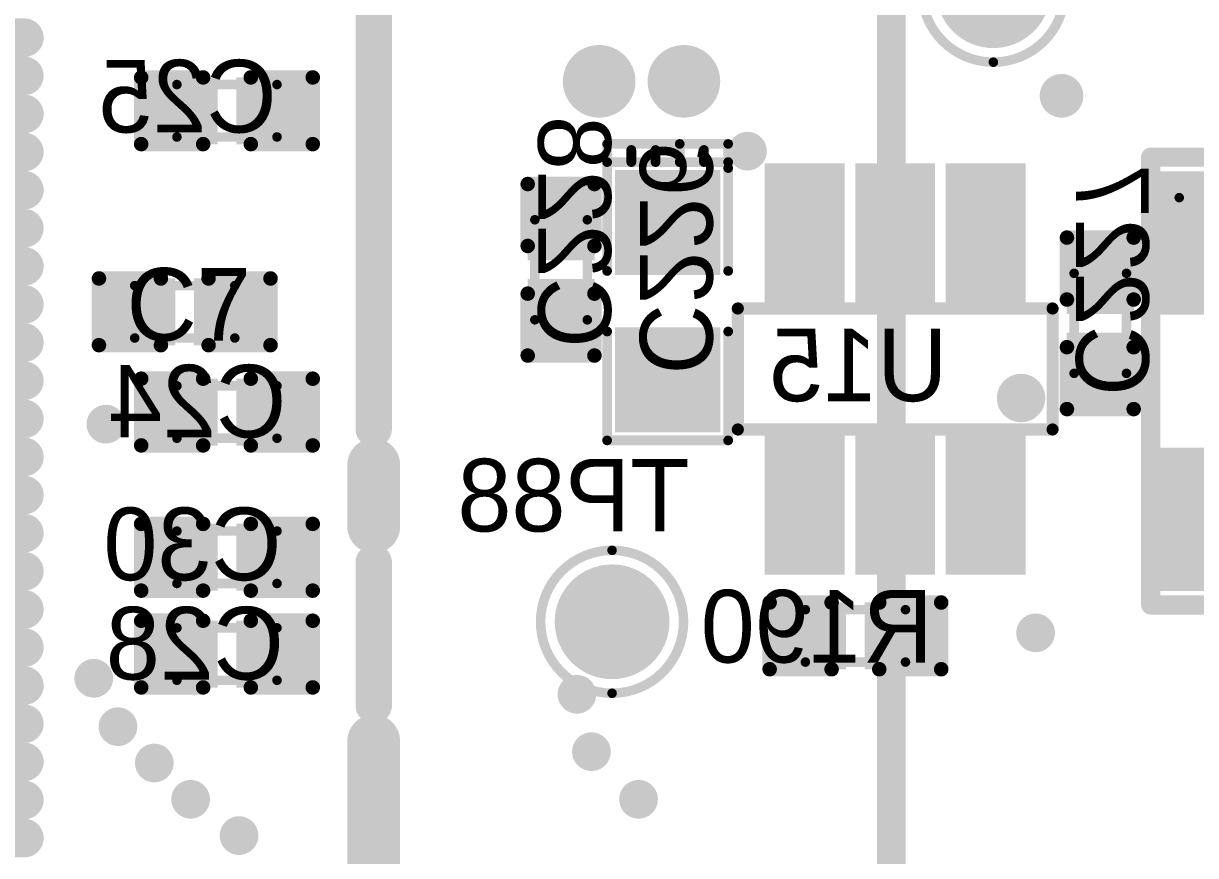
# Model space of a CAD drawing. Extents: x 722 to 1072, y 754 to 1061.
# Drawn here: x 769.99 to 782.28, y 1023.52 to 1032.26 of the extents above; entities that cross this region are included whole.
import ezdxf

# ---------------------------------------------------------------- set-up
doc = ezdxf.new("R2010")
doc.units = 0
doc.layers.get('0').update_dxf_attribs({"linetype": 'CONTINUOUS'})
for name, color, linetype in [('BOTTOMOVERLAY', 54, 'CONTINUOUS'), ('BOTTOMPASTE', 16, 'CONTINUOUS'), ('BOTTOMSOLDER', 6, 'CONTINUOUS'), ('MECHANICAL13', 56, 'CONTINUOUS'), ('MULTILAYER', 9, 'CONTINUOUS'), ('TOPOVERLAY', 2, 'CONTINUOUS'), ('TOPPASTE', 8, 'CONTINUOUS'), ('TOPSOLDER', 216, 'CONTINUOUS'), ('VIAHOLELAYER', 16, 'CONTINUOUS')]:
    doc.layers.add(name, color=color, linetype=linetype)

# ---------------------------------------------------------------- blocks, each defined once
blk = doc.blocks.new('TSOT_23_6_B_38')
at = {"layer": 'BOTTOMOVERLAY', "const_width": 0.127}
for points in [[(-0.635, 1.651), (-0.635, -1.651)], [(-0.635, 1.651), (0.635, 1.651)], [(0.635, 1.651), (0.635, -1.651)], [(-0.635, -1.651), (0.635, -1.651)]]:
    blk.add_lwpolyline(points, dxfattribs=at)
at = {"layer": 'BOTTOMOVERLAY'}
for points, const_width in [([(-0.66675, 1.651, 1), (-0.60325, 1.651, 1)], 0.0635), ([(-0.66675, 1.651, 1), (-0.60325, 1.651, 1)], 0.0635), ([(0.60325, 1.651, 1), (0.66675, 1.651, 1)], 0.0635), ([(0.60325, 1.651, 1), (0.66675, 1.651, 1)], 0.0635), ([(-0.1778, -1.3208, 1), (-0.4318, -1.3208, 1)], 0.254), ([(-0.4953, -1.3208, 1), (-0.3683, -1.3208, 1)], 0.127), ([(-0.2413, -1.3208, 1), (-0.1143, -1.3208, 1)], 0.127), ([(-0.66675, -1.651, 1), (-0.60325, -1.651, 1)], 0.0635), ([(-0.66675, -1.651, 1), (-0.60325, -1.651, 1)], 0.0635), ([(0.60325, -1.651, 1), (0.66675, -1.651, 1)], 0.0635), ([(0.60325, -1.651, 1), (0.66675, -1.651, 1)], 0.0635)]:
    blk.add_lwpolyline(points, format="xyb", close=True, dxfattribs=dict(at, const_width=const_width))
at = {"layer": 'BOTTOMPASTE'}
for points in [[(-2.0574, 1.26746), (-2.0574, 0.63246), (-0.7874, 1.26746), (-0.7874, 0.63246)], [(0.7874, 1.26746), (0.7874, 0.63246), (2.0574, 1.26746), (2.0574, 0.63246)], [(-2.0574, 0.3175), (-2.0574, -0.3175), (-0.7874, 0.3175), (-0.7874, -0.3175)], [(0.7874, 0.3175), (0.7874, -0.3175), (2.0574, 0.3175), (2.0574, -0.3175)], [(-2.0574, -0.63246), (-2.0574, -1.26746), (-0.7874, -0.63246), (-0.7874, -1.26746)], [(0.7874, -0.63246), (0.7874, -1.26746), (2.0574, -0.63246), (2.0574, -1.26746)]]:
    blk.add_solid(points, dxfattribs=at)
at = {"layer": 'BOTTOMSOLDER'}
for points in [[(-2.159, 1.36906), (-2.159, 0.53086), (-0.6858, 1.36906), (-0.6858, 0.53086)], [(0.6858, 1.36906), (0.6858, 0.53086), (2.159, 1.36906), (2.159, 0.53086)], [(-2.159, 0.4191), (-2.159, -0.4191), (-0.6858, 0.4191), (-0.6858, -0.4191)], [(0.6858, 0.4191), (0.6858, -0.4191), (2.159, 0.4191), (2.159, -0.4191)], [(-2.159, -0.53086), (-2.159, -1.36906), (-0.6858, -0.53086), (-0.6858, -1.36906)], [(0.6858, -0.53086), (0.6858, -1.36906), (2.159, -0.53086), (2.159, -1.36906)]]:
    blk.add_solid(points, dxfattribs=at)
blk = doc.blocks.new('C_0402_B_128')
at = {"layer": 'BOTTOMOVERLAY', "const_width": 0.152}
for points in [[(-0.25, 0.35), (-0.9, 0.35)], [(-0.9, 0.35), (-0.9, -0.35)], [(0.9, 0.35), (0.25, 0.35)], [(0.9, 0.35), (0.9, -0.35)], [(-0.25, -0.35), (-0.9, -0.35)], [(0.9, -0.35), (0.25, -0.35)]]:
    blk.add_lwpolyline(points, dxfattribs=at)
at = {"layer": 'BOTTOMOVERLAY', "const_width": 0.0762}
for points in [[(-0.938, 0.35, 1), (-0.862, 0.35, 1)], [(-0.938, 0.35, 1), (-0.862, 0.35, 1)], [(-0.288, 0.35, 1), (-0.212, 0.35, 1)], [(0.212, 0.35, 1), (0.288, 0.35, 1)], [(0.862, 0.35, 1), (0.938, 0.35, 1)], [(0.862, 0.35, 1), (0.938, 0.35, 1)], [(-0.938, -0.35, 1), (-0.862, -0.35, 1)], [(-0.938, -0.35, 1), (-0.862, -0.35, 1)], [(-0.288, -0.35, 1), (-0.212, -0.35, 1)], [(0.212, -0.35, 1), (0.288, -0.35, 1)], [(0.862, -0.35, 1), (0.938, -0.35, 1)], [(0.862, -0.35, 1), (0.938, -0.35, 1)]]:
    blk.add_lwpolyline(points, format="xyb", close=True, dxfattribs=at)
at = {"layer": 'BOTTOMPASTE'}
for points in [[(-0.8, 0.25), (-0.8, -0.25), (-0.2, 0.25), (-0.2, -0.25)], [(0.2, 0.25), (0.2, -0.25), (0.8, 0.25), (0.8, -0.25)]]:
    blk.add_solid(points, dxfattribs=at)
at = {"layer": 'BOTTOMSOLDER'}
for points in [[(-0.902, 0.352), (-0.902, -0.352), (-0.098, 0.352), (-0.098, -0.352)], [(0.098, 0.352), (0.098, -0.352), (0.902, 0.352), (0.902, -0.352)]]:
    blk.add_solid(points, dxfattribs=at)
at = {"layer": 'MECHANICAL13', "const_width": 0.1}
for points in [[(0.525, 0.275), (-0.525, 0.275)], [(-0.525, 0.275), (-0.525, -0.275)], [(0.525, 0.275), (0.525, -0.275)], [(0.525, -0.275), (-0.525, -0.275)]]:
    blk.add_lwpolyline(points, dxfattribs=at)
at = {"layer": 'MECHANICAL13', "const_width": 0.05}
for points in [[(-0.55, 0.275, 1), (-0.5, 0.275, 1)], [(-0.55, 0.275, 1), (-0.5, 0.275, 1)], [(0.5, 0.275, 1), (0.55, 0.275, 1)], [(0.5, 0.275, 1), (0.55, 0.275, 1)], [(-0.55, -0.275, 1), (-0.5, -0.275, 1)], [(-0.55, -0.275, 1), (-0.5, -0.275, 1)], [(0.5, -0.275, 1), (0.55, -0.275, 1)], [(0.5, -0.275, 1), (0.55, -0.275, 1)]]:
    blk.add_lwpolyline(points, format="xyb", close=True, dxfattribs=at)
blk = doc.blocks.new('C_0402_B_129')
at = {"layer": 'BOTTOMOVERLAY', "const_width": 0.152}
for points in [[(-0.9, 0.35), (-0.9, -0.35)], [(-0.25, 0.35), (-0.9, 0.35)], [(0.9, 0.35), (0.25, 0.35)], [(0.9, 0.35), (0.9, -0.35)], [(-0.25, -0.35), (-0.9, -0.35)], [(0.9, -0.35), (0.25, -0.35)]]:
    blk.add_lwpolyline(points, dxfattribs=at)
at = {"layer": 'BOTTOMOVERLAY', "const_width": 0.0762}
for points in [[(-0.938, 0.35, 1), (-0.862, 0.35, 1)], [(-0.938, 0.35, 1), (-0.862, 0.35, 1)], [(-0.288, 0.35, 1), (-0.212, 0.35, 1)], [(0.212, 0.35, 1), (0.288, 0.35, 1)], [(0.862, 0.35, 1), (0.938, 0.35, 1)], [(0.862, 0.35, 1), (0.938, 0.35, 1)], [(-0.938, -0.35, 1), (-0.862, -0.35, 1)], [(-0.938, -0.35, 1), (-0.862, -0.35, 1)], [(-0.288, -0.35, 1), (-0.212, -0.35, 1)], [(0.212, -0.35, 1), (0.288, -0.35, 1)], [(0.862, -0.35, 1), (0.938, -0.35, 1)], [(0.862, -0.35, 1), (0.938, -0.35, 1)]]:
    blk.add_lwpolyline(points, format="xyb", close=True, dxfattribs=at)
at = {"layer": 'BOTTOMPASTE'}
for points in [[(-0.8, 0.25), (-0.8, -0.25), (-0.2, 0.25), (-0.2, -0.25)], [(0.2, 0.25), (0.2, -0.25), (0.8, 0.25), (0.8, -0.25)]]:
    blk.add_solid(points, dxfattribs=at)
at = {"layer": 'BOTTOMSOLDER'}
for points in [[(-0.902, 0.352), (-0.902, -0.352), (-0.098, 0.352), (-0.098, -0.352)], [(0.098, 0.352), (0.098, -0.352), (0.902, 0.352), (0.902, -0.352)]]:
    blk.add_solid(points, dxfattribs=at)
at = {"layer": 'MECHANICAL13', "const_width": 0.1}
for points in [[(-0.525, 0.275), (-0.525, -0.275)], [(0.525, 0.275), (-0.525, 0.275)], [(0.525, 0.275), (0.525, -0.275)], [(0.525, -0.275), (-0.525, -0.275)]]:
    blk.add_lwpolyline(points, dxfattribs=at)
at = {"layer": 'MECHANICAL13', "const_width": 0.05}
for points in [[(-0.55, 0.275, 1), (-0.5, 0.275, 1)], [(-0.55, 0.275, 1), (-0.5, 0.275, 1)], [(0.5, 0.275, 1), (0.55, 0.275, 1)], [(0.5, 0.275, 1), (0.55, 0.275, 1)], [(-0.55, -0.275, 1), (-0.5, -0.275, 1)], [(-0.55, -0.275, 1), (-0.5, -0.275, 1)], [(0.5, -0.275, 1), (0.55, -0.275, 1)], [(0.5, -0.275, 1), (0.55, -0.275, 1)]]:
    blk.add_lwpolyline(points, format="xyb", close=True, dxfattribs=at)
blk = doc.blocks.new('C_0402_B_132')
at = {"layer": 'BOTTOMOVERLAY', "const_width": 0.152}
for points in [[(-0.25, 0.35), (-0.9, 0.35)], [(-0.9, 0.35), (-0.9, -0.35)], [(0.9, 0.35), (0.25, 0.35)], [(0.9, 0.35), (0.9, -0.35)], [(-0.25, -0.35), (-0.9, -0.35)], [(0.9, -0.35), (0.25, -0.35)]]:
    blk.add_lwpolyline(points, dxfattribs=at)
at = {"layer": 'BOTTOMOVERLAY', "const_width": 0.0762}
for points in [[(-0.938, 0.35, 1), (-0.862, 0.35, 1)], [(-0.938, 0.35, 1), (-0.862, 0.35, 1)], [(-0.288, 0.35, 1), (-0.212, 0.35, 1)], [(0.212, 0.35, 1), (0.288, 0.35, 1)], [(0.862, 0.35, 1), (0.938, 0.35, 1)], [(0.862, 0.35, 1), (0.938, 0.35, 1)], [(-0.938, -0.35, 1), (-0.862, -0.35, 1)], [(-0.938, -0.35, 1), (-0.862, -0.35, 1)], [(-0.288, -0.35, 1), (-0.212, -0.35, 1)], [(0.212, -0.35, 1), (0.288, -0.35, 1)], [(0.862, -0.35, 1), (0.938, -0.35, 1)], [(0.862, -0.35, 1), (0.938, -0.35, 1)]]:
    blk.add_lwpolyline(points, format="xyb", close=True, dxfattribs=at)
at = {"layer": 'BOTTOMPASTE'}
for points in [[(-0.8, 0.25), (-0.8, -0.25), (-0.2, 0.25), (-0.2, -0.25)], [(0.2, 0.25), (0.2, -0.25), (0.8, 0.25), (0.8, -0.25)]]:
    blk.add_solid(points, dxfattribs=at)
at = {"layer": 'BOTTOMSOLDER'}
for points in [[(-0.902, 0.352), (-0.902, -0.352), (-0.098, 0.352), (-0.098, -0.352)], [(0.098, 0.352), (0.098, -0.352), (0.902, 0.352), (0.902, -0.352)]]:
    blk.add_solid(points, dxfattribs=at)
at = {"layer": 'MECHANICAL13', "const_width": 0.1}
for points in [[(0.525, 0.275), (-0.525, 0.275)], [(-0.525, 0.275), (-0.525, -0.275)], [(0.525, 0.275), (0.525, -0.275)], [(0.525, -0.275), (-0.525, -0.275)]]:
    blk.add_lwpolyline(points, dxfattribs=at)
at = {"layer": 'MECHANICAL13', "const_width": 0.05}
for points in [[(-0.55, 0.275, 1), (-0.5, 0.275, 1)], [(-0.55, 0.275, 1), (-0.5, 0.275, 1)], [(0.5, 0.275, 1), (0.55, 0.275, 1)], [(0.5, 0.275, 1), (0.55, 0.275, 1)], [(-0.55, -0.275, 1), (-0.5, -0.275, 1)], [(-0.55, -0.275, 1), (-0.5, -0.275, 1)], [(0.5, -0.275, 1), (0.55, -0.275, 1)], [(0.5, -0.275, 1), (0.55, -0.275, 1)]]:
    blk.add_lwpolyline(points, format="xyb", close=True, dxfattribs=at)
blk = doc.blocks.new('C_0402_B_135')
at = {"layer": 'BOTTOMOVERLAY', "const_width": 0.152}
for points in [[(-0.25, 0.35), (-0.9, 0.35)], [(-0.9, 0.35), (-0.9, -0.35)], [(0.9, 0.35), (0.25, 0.35)], [(0.9, 0.35), (0.9, -0.35)], [(-0.25, -0.35), (-0.9, -0.35)], [(0.9, -0.35), (0.25, -0.35)]]:
    blk.add_lwpolyline(points, dxfattribs=at)
at = {"layer": 'BOTTOMOVERLAY', "const_width": 0.0762}
for points in [[(-0.938, 0.35, 1), (-0.862, 0.35, 1)], [(-0.938, 0.35, 1), (-0.862, 0.35, 1)], [(-0.288, 0.35, 1), (-0.212, 0.35, 1)], [(0.212, 0.35, 1), (0.288, 0.35, 1)], [(0.862, 0.35, 1), (0.938, 0.35, 1)], [(0.862, 0.35, 1), (0.938, 0.35, 1)], [(-0.938, -0.35, 1), (-0.862, -0.35, 1)], [(-0.938, -0.35, 1), (-0.862, -0.35, 1)], [(-0.288, -0.35, 1), (-0.212, -0.35, 1)], [(0.212, -0.35, 1), (0.288, -0.35, 1)], [(0.862, -0.35, 1), (0.938, -0.35, 1)], [(0.862, -0.35, 1), (0.938, -0.35, 1)]]:
    blk.add_lwpolyline(points, format="xyb", close=True, dxfattribs=at)
at = {"layer": 'BOTTOMPASTE'}
for points in [[(-0.8, 0.25), (-0.8, -0.25), (-0.2, 0.25), (-0.2, -0.25)], [(0.2, 0.25), (0.2, -0.25), (0.8, 0.25), (0.8, -0.25)]]:
    blk.add_solid(points, dxfattribs=at)
at = {"layer": 'BOTTOMSOLDER'}
for points in [[(-0.902, 0.352), (-0.902, -0.352), (-0.098, 0.352), (-0.098, -0.352)], [(0.098, 0.352), (0.098, -0.352), (0.902, 0.352), (0.902, -0.352)]]:
    blk.add_solid(points, dxfattribs=at)
at = {"layer": 'MECHANICAL13', "const_width": 0.1}
for points in [[(0.525, 0.275), (-0.525, 0.275)], [(-0.525, 0.275), (-0.525, -0.275)], [(0.525, 0.275), (0.525, -0.275)], [(0.525, -0.275), (-0.525, -0.275)]]:
    blk.add_lwpolyline(points, dxfattribs=at)
at = {"layer": 'MECHANICAL13', "const_width": 0.05}
for points in [[(-0.55, 0.275, 1), (-0.5, 0.275, 1)], [(-0.55, 0.275, 1), (-0.5, 0.275, 1)], [(0.5, 0.275, 1), (0.55, 0.275, 1)], [(0.5, 0.275, 1), (0.55, 0.275, 1)], [(-0.55, -0.275, 1), (-0.5, -0.275, 1)], [(-0.55, -0.275, 1), (-0.5, -0.275, 1)], [(0.5, -0.275, 1), (0.55, -0.275, 1)], [(0.5, -0.275, 1), (0.55, -0.275, 1)]]:
    blk.add_lwpolyline(points, format="xyb", close=True, dxfattribs=at)
blk = doc.blocks.new('C_0402_174')
at = {"layer": 'MECHANICAL13', "const_width": 0.1}
for points in [[(-0.525, 0.275), (-0.525, -0.275)], [(0.525, 0.275), (-0.525, 0.275)], [(0.525, 0.275), (0.525, -0.275)], [(0.525, -0.275), (-0.525, -0.275)]]:
    blk.add_lwpolyline(points, dxfattribs=at)
at = {"layer": 'MECHANICAL13', "const_width": 0.05}
for points in [[(-0.55, 0.275, 1), (-0.5, 0.275, 1)], [(-0.55, 0.275, 1), (-0.5, 0.275, 1)], [(0.5, 0.275, 1), (0.55, 0.275, 1)], [(0.5, 0.275, 1), (0.55, 0.275, 1)], [(-0.55, -0.275, 1), (-0.5, -0.275, 1)], [(-0.55, -0.275, 1), (-0.5, -0.275, 1)], [(0.5, -0.275, 1), (0.55, -0.275, 1)], [(0.5, -0.275, 1), (0.55, -0.275, 1)]]:
    blk.add_lwpolyline(points, format="xyb", close=True, dxfattribs=at)
at = {"layer": 'TOPOVERLAY', "const_width": 0.152}
for points in [[(-0.9, 0.35), (-0.9, -0.35)], [(-0.25, 0.35), (-0.9, 0.35)], [(0.9, 0.35), (0.25, 0.35)], [(0.9, 0.35), (0.9, -0.35)], [(-0.25, -0.35), (-0.9, -0.35)], [(0.9, -0.35), (0.25, -0.35)]]:
    blk.add_lwpolyline(points, dxfattribs=at)
at = {"layer": 'TOPOVERLAY', "const_width": 0.0762}
for points in [[(-0.938, 0.35, 1), (-0.862, 0.35, 1)], [(-0.938, 0.35, 1), (-0.862, 0.35, 1)], [(-0.288, 0.35, 1), (-0.212, 0.35, 1)], [(0.212, 0.35, 1), (0.288, 0.35, 1)], [(0.862, 0.35, 1), (0.938, 0.35, 1)], [(0.862, 0.35, 1), (0.938, 0.35, 1)], [(-0.938, -0.35, 1), (-0.862, -0.35, 1)], [(-0.938, -0.35, 1), (-0.862, -0.35, 1)], [(-0.288, -0.35, 1), (-0.212, -0.35, 1)], [(0.212, -0.35, 1), (0.288, -0.35, 1)], [(0.862, -0.35, 1), (0.938, -0.35, 1)], [(0.862, -0.35, 1), (0.938, -0.35, 1)]]:
    blk.add_lwpolyline(points, format="xyb", close=True, dxfattribs=at)
at = {"layer": 'TOPPASTE'}
for points in [[(-0.2, -0.25), (-0.2, 0.25), (-0.8, -0.25), (-0.8, 0.25)], [(0.8, -0.25), (0.8, 0.25), (0.2, -0.25), (0.2, 0.25)]]:
    blk.add_solid(points, dxfattribs=at)
at = {"layer": 'TOPSOLDER'}
for points in [[(-0.098, -0.352), (-0.098, 0.352), (-0.902, -0.352), (-0.902, 0.352)], [(0.902, -0.352), (0.902, 0.352), (0.098, -0.352), (0.098, 0.352)]]:
    blk.add_solid(points, dxfattribs=at)
blk = doc.blocks.new('TQFP177P0_4_282')
at = {"layer": 'TOPPASTE', "const_width": 0.2}
for points in [[(-4.6, 11.5), (-4.6, 10.05)], [(-4.2, 11.5), (-4.2, 10.05)], [(-3.8, 11.5), (-3.8, 10.05)], [(-3.4, 11.5), (-3.4, 10.05)], [(-3, 11.5), (-3, 10.05)], [(-2.6, 11.5), (-2.6, 10.05)], [(-2.2, 11.5), (-2.2, 10.05)], [(-1.8, 11.5), (-1.8, 10.05)], [(-1.4, 11.5), (-1.4, 10.05)], [(-1, 11.5), (-1, 10.05)], [(-0.6, 11.5), (-0.6, 10.05)], [(-0.2, 11.5), (-0.2, 10.05)], [(0.2, 11.5), (0.2, 10.05)], [(0.6, 11.5), (0.6, 10.05)], [(1, 11.5), (1, 10.05)], [(1.4, 11.5), (1.4, 10.05)], [(1.8, 11.5), (1.8, 10.05)], [(2.2, 11.5), (2.2, 10.05)], [(2.6, 11.5), (2.6, 10.05)], [(3, 11.5), (3, 10.05)], [(3.4, 11.5), (3.4, 10.05)], [(3.8, 11.5), (3.8, 10.05)]]:
    blk.add_lwpolyline(points, dxfattribs=at)
at = {"layer": 'TOPPASTE', "const_width": 0.0999}
for points in [[(-4.65, 11.5, 1), (-4.55, 11.5, 1)], [(-4.25, 11.5, 1), (-4.15, 11.5, 1)], [(-3.85, 11.5, 1), (-3.75, 11.5, 1)], [(-3.45, 11.5, 1), (-3.35, 11.5, 1)], [(-3.05, 11.5, 1), (-2.95, 11.5, 1)], [(-2.65, 11.5, 1), (-2.55, 11.5, 1)], [(-2.25, 11.5, 1), (-2.15, 11.5, 1)], [(-1.85, 11.5, 1), (-1.75, 11.5, 1)], [(-1.45, 11.5, 1), (-1.35, 11.5, 1)], [(-1.05, 11.5, 1), (-0.95, 11.5, 1)], [(-0.65, 11.5, 1), (-0.55, 11.5, 1)], [(-0.25, 11.5, 1), (-0.15, 11.5, 1)], [(0.15, 11.5, 1), (0.25, 11.5, 1)], [(0.55, 11.5, 1), (0.65, 11.5, 1)], [(0.95, 11.5, 1), (1.05, 11.5, 1)], [(1.35, 11.5, 1), (1.45, 11.5, 1)], [(1.75, 11.5, 1), (1.85, 11.5, 1)], [(2.15, 11.5, 1), (2.25, 11.5, 1)], [(2.55, 11.5, 1), (2.65, 11.5, 1)], [(2.95, 11.5, 1), (3.05, 11.5, 1)], [(3.35, 11.5, 1), (3.45, 11.5, 1)], [(3.75, 11.5, 1), (3.85, 11.5, 1)]]:
    blk.add_lwpolyline(points, format="xyb", close=True, dxfattribs=at)
at = {"layer": 'TOPSOLDER', "const_width": 0.403}
for points in [[(-4.6, 11.5), (-4.6, 10.05)], [(-4.2, 11.5), (-4.2, 10.05)], [(-3.8, 11.5), (-3.8, 10.05)], [(-3.4, 11.5), (-3.4, 10.05)], [(-3, 11.5), (-3, 10.05)], [(-2.6, 11.5), (-2.6, 10.05)], [(-2.2, 11.5), (-2.2, 10.05)], [(-1.8, 11.5), (-1.8, 10.05)], [(-1.4, 11.5), (-1.4, 10.05)], [(-1, 11.5), (-1, 10.05)], [(-0.6, 11.5), (-0.6, 10.05)], [(-0.2, 11.5), (-0.2, 10.05)], [(0.2, 11.5), (0.2, 10.05)], [(0.6, 11.5), (0.6, 10.05)], [(1, 11.5), (1, 10.05)], [(1.4, 11.5), (1.4, 10.05)], [(1.8, 11.5), (1.8, 10.05)], [(2.2, 11.5), (2.2, 10.05)], [(2.6, 11.5), (2.6, 10.05)], [(3, 11.5), (3, 10.05)], [(3.4, 11.5), (3.4, 10.05)], [(3.8, 11.5), (3.8, 10.05)]]:
    blk.add_lwpolyline(points, dxfattribs=at)
at = {"layer": 'TOPSOLDER', "const_width": 0.202}
for points in [[(-4.701, 11.5, 1), (-4.499, 11.5, 1)], [(-4.301, 11.5, 1), (-4.099, 11.5, 1)], [(-3.901, 11.5, 1), (-3.699, 11.5, 1)], [(-3.501, 11.5, 1), (-3.299, 11.5, 1)], [(-3.101, 11.5, 1), (-2.899, 11.5, 1)], [(-2.701, 11.5, 1), (-2.499, 11.5, 1)], [(-2.301, 11.5, 1), (-2.099, 11.5, 1)], [(-1.901, 11.5, 1), (-1.699, 11.5, 1)], [(-1.501, 11.5, 1), (-1.299, 11.5, 1)], [(-1.101, 11.5, 1), (-0.899, 11.5, 1)], [(-0.701, 11.5, 1), (-0.499, 11.5, 1)], [(-0.301, 11.5, 1), (-0.099, 11.5, 1)], [(0.099, 11.5, 1), (0.301, 11.5, 1)], [(0.499, 11.5, 1), (0.701, 11.5, 1)], [(0.899, 11.5, 1), (1.101, 11.5, 1)], [(1.299, 11.5, 1), (1.501, 11.5, 1)], [(1.699, 11.5, 1), (1.901, 11.5, 1)], [(2.099, 11.5, 1), (2.301, 11.5, 1)], [(2.499, 11.5, 1), (2.701, 11.5, 1)], [(2.899, 11.5, 1), (3.101, 11.5, 1)], [(3.299, 11.5, 1), (3.501, 11.5, 1)], [(3.699, 11.5, 1), (3.901, 11.5, 1)]]:
    blk.add_lwpolyline(points, format="xyb", close=True, dxfattribs=at)
blk = doc.blocks.new('SSOP48_286')
at = {"layer": 'TOPOVERLAY', "const_width": 0.3}
blk.add_lwpolyline([(18.796, -11.938), (1.524, -11.938)], dxfattribs=at)
blk = doc.blocks.new('TAN_0603_B_299')
at = {"layer": 'BOTTOMOVERLAY', "const_width": 0.102}
for points in [[(-1.651, -0.635), (-1.651, 0.635)], [(-1.397, 0.635), (-1.651, 0.635)], [(-1.46, -0.635), (-1.46, 0.635)], [(-0.318, 0.635), (-1.46, 0.635)], [(1.46, 0.635), (0.318, 0.635)], [(1.46, -0.635), (1.46, 0.635)], [(-1.46, 0.381), (-1.587, 0.381)], [(-1.46, 0.127), (-1.651, 0.127)], [(-1.46, -0.127), (-1.587, -0.127)], [(-1.46, -0.381), (-1.587, -0.381)], [(-1.46, -0.635), (-1.651, -0.635)], [(-0.318, -0.635), (-1.46, -0.635)], [(1.46, -0.635), (0.318, -0.635)]]:
    blk.add_lwpolyline(points, dxfattribs=at)
at = {"layer": 'BOTTOMOVERLAY'}
for points, const_width in [([(-1.676, 0.635, 1), (-1.626, 0.635, 1)], 0.0508), ([(-1.676, 0.635, 1), (-1.626, 0.635, 1)], 0.051), ([(-1.486, 0.635, 1), (-1.435, 0.635, 1)], 0.0508), ([(-1.486, 0.635, 1), (-1.435, 0.635, 1)], 0.0508), ([(-1.422, 0.635, 1), (-1.372, 0.635, 1)], 0.051), ([(-0.343, 0.635, 1), (-0.292, 0.635, 1)], 0.0508), ([(0.292, 0.635, 1), (0.343, 0.635, 1)], 0.0508), ([(1.435, 0.635, 1), (1.486, 0.635, 1)], 0.0508), ([(1.435, 0.635, 1), (1.486, 0.635, 1)], 0.0508), ([(-1.613, 0.381, 1), (-1.562, 0.381, 1)], 0.051), ([(-1.486, 0.381, 1), (-1.435, 0.381, 1)], 0.051), ([(-1.676, 0.127, 1), (-1.626, 0.127, 1)], 0.051), ([(-1.486, 0.127, 1), (-1.435, 0.127, 1)], 0.051), ([(-1.613, -0.127, 1), (-1.562, -0.127, 1)], 0.051), ([(-1.486, -0.127, 1), (-1.435, -0.127, 1)], 0.051), ([(-1.613, -0.381, 1), (-1.562, -0.381, 1)], 0.051), ([(-1.486, -0.381, 1), (-1.435, -0.381, 1)], 0.051), ([(-1.676, -0.635, 1), (-1.626, -0.635, 1)], 0.051), ([(-1.676, -0.635, 1), (-1.626, -0.635, 1)], 0.0508), ([(-1.486, -0.635, 1), (-1.435, -0.635, 1)], 0.0508), ([(-1.486, -0.635, 1), (-1.435, -0.635, 1)], 0.0508), ([(-1.486, -0.635, 1), (-1.435, -0.635, 1)], 0.051), ([(-0.343, -0.635, 1), (-0.292, -0.635, 1)], 0.0508), ([(0.292, -0.635, 1), (0.343, -0.635, 1)], 0.0508), ([(1.435, -0.635, 1), (1.486, -0.635, 1)], 0.0508), ([(1.435, -0.635, 1), (1.486, -0.635, 1)], 0.0508)]:
    blk.add_lwpolyline(points, format="xyb", close=True, dxfattribs=dict(at, const_width=const_width))
at = {"layer": 'BOTTOMPASTE'}
for points in [[(-1.275, -0.45), (-0.376, -0.45), (-1.275, 0.45), (-0.376, 0.45)], [(0.376, -0.45), (1.275, -0.45), (0.376, 0.45), (1.275, 0.45)]]:
    blk.add_solid(points, dxfattribs=at)
at = {"layer": 'BOTTOMSOLDER'}
for points in [[(-1.377, -0.552), (-0.274, -0.552), (-1.377, 0.552), (-0.274, 0.552)], [(0.274, -0.552), (1.377, -0.552), (0.274, 0.552), (1.377, 0.552)]]:
    blk.add_solid(points, dxfattribs=at)
blk = doc.blocks.new('C_0402_B_300')
at = {"layer": 'BOTTOMOVERLAY', "const_width": 0.152}
for points in [[(-0.9, -0.35), (-0.9, 0.35)], [(-0.25, 0.35), (-0.9, 0.35)], [(0.9, 0.35), (0.25, 0.35)], [(0.9, -0.35), (0.9, 0.35)], [(-0.25, -0.35), (-0.9, -0.35)], [(0.9, -0.35), (0.25, -0.35)]]:
    blk.add_lwpolyline(points, dxfattribs=at)
at = {"layer": 'BOTTOMOVERLAY', "const_width": 0.0762}
for points in [[(-0.938, 0.35, 1), (-0.862, 0.35, 1)], [(-0.938, 0.35, 1), (-0.862, 0.35, 1)], [(-0.288, 0.35, 1), (-0.212, 0.35, 1)], [(0.212, 0.35, 1), (0.288, 0.35, 1)], [(0.862, 0.35, 1), (0.938, 0.35, 1)], [(0.862, 0.35, 1), (0.938, 0.35, 1)], [(-0.938, -0.35, 1), (-0.862, -0.35, 1)], [(-0.938, -0.35, 1), (-0.862, -0.35, 1)], [(-0.288, -0.35, 1), (-0.212, -0.35, 1)], [(0.212, -0.35, 1), (0.288, -0.35, 1)], [(0.862, -0.35, 1), (0.938, -0.35, 1)], [(0.862, -0.35, 1), (0.938, -0.35, 1)]]:
    blk.add_lwpolyline(points, format="xyb", close=True, dxfattribs=at)
at = {"layer": 'BOTTOMPASTE'}
for points in [[(-0.8, 0.25), (-0.8, -0.25), (-0.2, 0.25), (-0.2, -0.25)], [(0.2, 0.25), (0.2, -0.25), (0.8, 0.25), (0.8, -0.25)]]:
    blk.add_solid(points, dxfattribs=at)
at = {"layer": 'BOTTOMSOLDER'}
for points in [[(-0.902, 0.352), (-0.902, -0.352), (-0.098, 0.352), (-0.098, -0.352)], [(0.098, 0.352), (0.098, -0.352), (0.902, 0.352), (0.902, -0.352)]]:
    blk.add_solid(points, dxfattribs=at)
at = {"layer": 'MECHANICAL13', "const_width": 0.1}
for points in [[(-0.525, -0.275), (-0.525, 0.275)], [(0.525, 0.275), (-0.525, 0.275)], [(0.525, -0.275), (0.525, 0.275)], [(0.525, -0.275), (-0.525, -0.275)]]:
    blk.add_lwpolyline(points, dxfattribs=at)
at = {"layer": 'MECHANICAL13', "const_width": 0.05}
for points in [[(-0.55, 0.275, 1), (-0.5, 0.275, 1)], [(-0.55, 0.275, 1), (-0.5, 0.275, 1)], [(0.5, 0.275, 1), (0.55, 0.275, 1)], [(0.5, 0.275, 1), (0.55, 0.275, 1)], [(-0.55, -0.275, 1), (-0.5, -0.275, 1)], [(-0.55, -0.275, 1), (-0.5, -0.275, 1)], [(0.5, -0.275, 1), (0.55, -0.275, 1)], [(0.5, -0.275, 1), (0.55, -0.275, 1)]]:
    blk.add_lwpolyline(points, format="xyb", close=True, dxfattribs=at)
blk = doc.blocks.new('C_0402_B_301')
at = {"layer": 'BOTTOMOVERLAY', "const_width": 0.152}
for points in [[(-0.9, -0.35), (-0.9, 0.35)], [(-0.25, 0.35), (-0.9, 0.35)], [(0.9, 0.35), (0.25, 0.35)], [(0.9, -0.35), (0.9, 0.35)], [(-0.25, -0.35), (-0.9, -0.35)], [(0.9, -0.35), (0.25, -0.35)]]:
    blk.add_lwpolyline(points, dxfattribs=at)
at = {"layer": 'BOTTOMOVERLAY', "const_width": 0.0762}
for points in [[(-0.938, 0.35, 1), (-0.862, 0.35, 1)], [(-0.938, 0.35, 1), (-0.862, 0.35, 1)], [(-0.288, 0.35, 1), (-0.212, 0.35, 1)], [(0.212, 0.35, 1), (0.288, 0.35, 1)], [(0.862, 0.35, 1), (0.938, 0.35, 1)], [(0.862, 0.35, 1), (0.938, 0.35, 1)], [(-0.938, -0.35, 1), (-0.862, -0.35, 1)], [(-0.938, -0.35, 1), (-0.862, -0.35, 1)], [(-0.288, -0.35, 1), (-0.212, -0.35, 1)], [(0.212, -0.35, 1), (0.288, -0.35, 1)], [(0.862, -0.35, 1), (0.938, -0.35, 1)], [(0.862, -0.35, 1), (0.938, -0.35, 1)]]:
    blk.add_lwpolyline(points, format="xyb", close=True, dxfattribs=at)
at = {"layer": 'BOTTOMPASTE'}
for points in [[(-0.8, 0.25), (-0.8, -0.25), (-0.2, 0.25), (-0.2, -0.25)], [(0.2, 0.25), (0.2, -0.25), (0.8, 0.25), (0.8, -0.25)]]:
    blk.add_solid(points, dxfattribs=at)
at = {"layer": 'BOTTOMSOLDER'}
for points in [[(-0.902, 0.352), (-0.902, -0.352), (-0.098, 0.352), (-0.098, -0.352)], [(0.098, 0.352), (0.098, -0.352), (0.902, 0.352), (0.902, -0.352)]]:
    blk.add_solid(points, dxfattribs=at)
at = {"layer": 'MECHANICAL13', "const_width": 0.1}
for points in [[(-0.525, -0.275), (-0.525, 0.275)], [(0.525, 0.275), (-0.525, 0.275)], [(0.525, -0.275), (0.525, 0.275)], [(0.525, -0.275), (-0.525, -0.275)]]:
    blk.add_lwpolyline(points, dxfattribs=at)
at = {"layer": 'MECHANICAL13', "const_width": 0.05}
for points in [[(-0.55, 0.275, 1), (-0.5, 0.275, 1)], [(-0.55, 0.275, 1), (-0.5, 0.275, 1)], [(0.5, 0.275, 1), (0.55, 0.275, 1)], [(0.5, 0.275, 1), (0.55, 0.275, 1)], [(-0.55, -0.275, 1), (-0.5, -0.275, 1)], [(-0.55, -0.275, 1), (-0.5, -0.275, 1)], [(0.5, -0.275, 1), (0.55, -0.275, 1)], [(0.5, -0.275, 1), (0.55, -0.275, 1)]]:
    blk.add_lwpolyline(points, format="xyb", close=True, dxfattribs=at)
blk = doc.blocks.new('CD32_B_308')
at = {"layer": 'BOTTOMOVERLAY', "const_width": 0.2}
for points in [[(2.35, 2.4), (-2.35, 2.4)], [(-2.35, -2.4), (-2.35, 2.4)], [(2.35, -2.4), (2.35, 2.4)], [(2.35, -2.4), (-2.35, -2.4)]]:
    blk.add_lwpolyline(points, dxfattribs=at)
at = {"layer": 'BOTTOMOVERLAY', "const_width": 0.1}
for points in [[(-2.4, 2.4, 1), (-2.3, 2.4, 1)], [(-2.4, 2.4, 1), (-2.3, 2.4, 1)], [(2.3, 2.4, 1), (2.4, 2.4, 1)], [(2.3, 2.4, 1), (2.4, 2.4, 1)], [(-2.4, -2.4, 1), (-2.3, -2.4, 1)], [(-2.4, -2.4, 1), (-2.3, -2.4, 1)], [(2.3, -2.4, 1), (2.4, -2.4, 1)], [(2.3, -2.4, 1), (2.4, -2.4, 1)]]:
    blk.add_lwpolyline(points, format="xyb", close=True, dxfattribs=at)
at = {"layer": 'BOTTOMPASTE'}
for points in [[(-2.1, 2.2), (-2.1, -2.2), (-0.8, 2.2), (-0.8, -2.2)], [(0.8, 2.2), (0.8, -2.2), (2.1, 2.2), (2.1, -2.2)]]:
    blk.add_solid(points, dxfattribs=at)
at = {"layer": 'BOTTOMSOLDER'}
for points in [[(-2.202, 2.302), (-2.202, -2.302), (-0.698, 2.302), (-0.698, -2.302)], [(0.698, 2.302), (0.698, -2.302), (2.202, 2.302), (2.202, -2.302)]]:
    blk.add_solid(points, dxfattribs=at)
at = {"layer": 'MECHANICAL13', "const_width": 0.1}
blk.add_lwpolyline([(-1.925, -2.1), (-1.925, 2.1)], dxfattribs=at)
at = {"layer": 'MECHANICAL13', "const_width": 0.05}
for points in [[(-1.95, 2.1, 1), (-1.9, 2.1, 1)], [(-1.95, -2.1, 1), (-1.9, -2.1, 1)]]:
    blk.add_lwpolyline(points, format="xyb", close=True, dxfattribs=at)
blk = doc.blocks.new('R_0402_B_311')
at = {"layer": 'BOTTOMOVERLAY', "const_width": 0.152}
for points in [[(-0.9, -0.35), (-0.9, 0.35)], [(-0.9, 0.35), (-0.25, 0.35)], [(0.25, 0.35), (0.9, 0.35)], [(0.9, -0.35), (0.9, 0.35)], [(-0.9, -0.35), (-0.25, -0.35)], [(0.25, -0.35), (0.9, -0.35)]]:
    blk.add_lwpolyline(points, dxfattribs=at)
at = {"layer": 'BOTTOMOVERLAY', "const_width": 0.0762}
for points in [[(-0.938, 0.35, 1), (-0.862, 0.35, 1)], [(-0.938, 0.35, 1), (-0.862, 0.35, 1)], [(-0.288, 0.35, 1), (-0.212, 0.35, 1)], [(0.212, 0.35, 1), (0.288, 0.35, 1)], [(0.862, 0.35, 1), (0.938, 0.35, 1)], [(0.862, 0.35, 1), (0.938, 0.35, 1)], [(-0.938, -0.35, 1), (-0.862, -0.35, 1)], [(-0.938, -0.35, 1), (-0.862, -0.35, 1)], [(-0.288, -0.35, 1), (-0.212, -0.35, 1)], [(0.212, -0.35, 1), (0.288, -0.35, 1)], [(0.862, -0.35, 1), (0.938, -0.35, 1)], [(0.862, -0.35, 1), (0.938, -0.35, 1)]]:
    blk.add_lwpolyline(points, format="xyb", close=True, dxfattribs=at)
at = {"layer": 'BOTTOMPASTE'}
for points in [[(-0.8, 0.25), (-0.8, -0.25), (-0.2, 0.25), (-0.2, -0.25)], [(0.2, 0.25), (0.2, -0.25), (0.8, 0.25), (0.8, -0.25)]]:
    blk.add_solid(points, dxfattribs=at)
at = {"layer": 'BOTTOMSOLDER'}
for points in [[(-0.902, 0.352), (-0.902, -0.352), (-0.098, 0.352), (-0.098, -0.352)], [(0.098, 0.352), (0.098, -0.352), (0.902, 0.352), (0.902, -0.352)]]:
    blk.add_solid(points, dxfattribs=at)
at = {"layer": 'MECHANICAL13', "const_width": 0.1}
for points in [[(-0.525, -0.275), (-0.525, 0.275)], [(-0.525, 0.275), (0.525, 0.275)], [(0.525, -0.275), (0.525, 0.275)], [(-0.525, -0.275), (0.525, -0.275)]]:
    blk.add_lwpolyline(points, dxfattribs=at)
at = {"layer": 'MECHANICAL13', "const_width": 0.05}
for points in [[(-0.55, 0.275, 1), (-0.5, 0.275, 1)], [(-0.55, 0.275, 1), (-0.5, 0.275, 1)], [(0.5, 0.275, 1), (0.55, 0.275, 1)], [(0.5, 0.275, 1), (0.55, 0.275, 1)], [(-0.55, -0.275, 1), (-0.5, -0.275, 1)], [(-0.55, -0.275, 1), (-0.5, -0.275, 1)], [(0.5, -0.275, 1), (0.55, -0.275, 1)], [(0.5, -0.275, 1), (0.55, -0.275, 1)]]:
    blk.add_lwpolyline(points, format="xyb", close=True, dxfattribs=at)
blk = doc.blocks.new('TESTPOINT2_B_349')
at = {"layer": 'BOTTOMOVERLAY'}
for points, const_width in [([(0.75, 0, 1), (-0.75, 0, 1)], 0.1), ([(-0.775, 0, 1), (-0.725, 0, 1)], 0.05), ([(0.725, 0, 1), (0.775, 0, 1)], 0.05)]:
    blk.add_lwpolyline(points, format="xyb", close=True, dxfattribs=dict(at, const_width=const_width))
at = {"layer": 'BOTTOMPASTE', "const_width": 0.5}
blk.add_lwpolyline([(-0.25, 0, 1), (0.25, 0, 1)], format="xyb", close=True, dxfattribs=at)
at = {"layer": 'BOTTOMSOLDER', "const_width": 0.602}
blk.add_lwpolyline([(-0.301, 0, 1), (0.301, 0, 1)], format="xyb", close=True, dxfattribs=at)
blk = doc.blocks.new('TESTPOINT2_B_360')
at = {"layer": 'BOTTOMOVERLAY'}
for points, const_width in [([(0.75, 0, 1), (-0.75, 0, 1)], 0.1), ([(-0.775, 0, 1), (-0.725, 0, 1)], 0.05), ([(0.725, 0, 1), (0.775, 0, 1)], 0.05)]:
    blk.add_lwpolyline(points, format="xyb", close=True, dxfattribs=dict(at, const_width=const_width))
at = {"layer": 'BOTTOMPASTE', "const_width": 0.5}
blk.add_lwpolyline([(-0.25, 0, 1), (0.25, 0, 1)], format="xyb", close=True, dxfattribs=at)
at = {"layer": 'BOTTOMSOLDER', "const_width": 0.602}
blk.add_lwpolyline([(-0.301, 0, 1), (0.301, 0, 1)], format="xyb", close=True, dxfattribs=at)

msp = doc.modelspace()

# ---------------------------------------------------------------- linework, layer by layer
at = {"layer": 'MULTILAYER'}
for points, const_width in [([(775.837, 1031.648, 1), (776.218, 1031.648, 1)], 0.381), ([(776.726, 1031.648, 1), (777.107, 1031.648, 1)], 0.381), ([(780.764, 1031.496, 1), (780.993, 1031.496, 1)], 0.229), ([(777.482, 1030.915, 1), (777.685, 1030.915, 1)], 0.203), ([(770.751, 1028.05, 1), (770.954, 1028.05, 1)], 0.203), ([(780.505, 1025.86, 1), (780.708, 1025.86, 1)], 0.203), ([(770.624, 1025.383, 1), (770.827, 1025.383, 1)], 0.203), ([(775.693, 1025.215, 1), (775.896, 1025.215, 1)], 0.203), ([(770.878, 1024.875, 1), (771.081, 1024.875, 1)], 0.203), ([(775.845, 1024.613, 1), (776.048, 1024.613, 1)], 0.203), ([(771.259, 1024.494, 1), (771.462, 1024.494, 1)], 0.203), ([(771.64, 1024.113, 1), (771.843, 1024.113, 1)], 0.203), ([(776.339, 1024.113, 1), (776.542, 1024.113, 1)], 0.203), ([(772.148, 1023.732, 1), (772.351, 1023.732, 1)], 0.203)]:
    msp.add_lwpolyline(points, format="xyb", close=True, dxfattribs=dict(at, const_width=const_width))
at = {"layer": 'TOPOVERLAY', "const_width": 0.381}
for points in [[(773.663, 1027.999), (773.663, 1033.199)], [(773.663, 1025.099), (773.663, 1026.599)]]:
    msp.add_lwpolyline(points, dxfattribs=at)
at = {"layer": 'TOPOVERLAY', "const_width": 0.191}
for points in [[(773.567, 1027.999, 1), (773.758, 1027.999, 1)], [(773.567, 1026.599, 1), (773.758, 1026.599, 1)], [(773.567, 1025.099, 1), (773.758, 1025.099, 1)]]:
    msp.add_lwpolyline(points, format="xyb", close=True, dxfattribs=at)
at = {"layer": 'TOPPASTE', "const_width": 0.35}
for points in [[(773.663, 1027.624), (773.663, 1026.974)], [(773.663, 1024.724), (773.663, 1023.074)]]:
    msp.add_lwpolyline(points, dxfattribs=at)
at = {"layer": 'TOPPASTE', "const_width": 0.175}
for points in [[(773.575, 1027.624, 1), (773.75, 1027.624, 1)], [(773.575, 1026.974, 1), (773.75, 1026.974, 1)], [(773.575, 1024.724, 1), (773.75, 1024.724, 1)]]:
    msp.add_lwpolyline(points, format="xyb", close=True, dxfattribs=at)
at = {"layer": 'TOPSOLDER', "const_width": 0.553}
for points in [[(773.663, 1027.624), (773.663, 1026.974)], [(773.663, 1024.724), (773.663, 1023.074)]]:
    msp.add_lwpolyline(points, dxfattribs=at)
at = {"layer": 'TOPSOLDER', "const_width": 0.277}
for points in [[(773.524, 1027.624, 1), (773.801, 1027.624, 1)], [(773.524, 1026.974, 1), (773.801, 1026.974, 1)], [(773.524, 1024.724, 1), (773.801, 1024.724, 1)]]:
    msp.add_lwpolyline(points, format="xyb", close=True, dxfattribs=at)
at = {"layer": 'VIAHOLELAYER'}
for points, const_width in [([(775.913, 1031.648, 1), (776.141, 1031.648, 1)], 0.229), ([(776.802, 1031.648, 1), (777.03, 1031.648, 1)], 0.229), ([(780.815, 1031.496, 1), (780.942, 1031.496, 1)], 0.127), ([(777.533, 1030.915, 1), (777.635, 1030.915, 1)], 0.102), ([(770.802, 1028.05, 1), (770.904, 1028.05, 1)], 0.102), ([(780.556, 1025.86, 1), (780.657, 1025.86, 1)], 0.102), ([(770.675, 1025.383, 1), (770.777, 1025.383, 1)], 0.102), ([(775.744, 1025.215, 1), (775.846, 1025.215, 1)], 0.102), ([(770.929, 1024.875, 1), (771.031, 1024.875, 1)], 0.102), ([(775.896, 1024.613, 1), (775.998, 1024.613, 1)], 0.102), ([(771.31, 1024.494, 1), (771.412, 1024.494, 1)], 0.102), ([(771.691, 1024.113, 1), (771.793, 1024.113, 1)], 0.102), ([(776.39, 1024.113, 1), (776.492, 1024.113, 1)], 0.102), ([(772.199, 1023.732, 1), (772.301, 1023.732, 1)], 0.102)]:
    msp.add_lwpolyline(points, format="xyb", close=True, dxfattribs=dict(at, const_width=const_width))

# ---------------------------------------------------------------- block references
for name, p, rotation in [('TQFP177P0_4_282', (758.498, 1027.506), 270), ('SSOP48_286', (791.03, 1036.623), 270), ('TESTPOINT2_B_349', (780.163, 1032.599), 270), ('C_0402_B_129', (772.123, 1031.339), 180), ('TAN_0603_B_299', (776.746, 1029.34), 270), ('CD32_B_308', (784.213, 1028.502), 270), ('TSOT_23_6_B_38', (779.133, 1028.629), 90), ('C_0402_B_301', (775.628, 1029.67), 270), ('C_0402_B_300', (781.285, 1029.108), 270), ('C_0402_174', (771.68, 1029.229), 180), ('C_0402_B_128', (772.123, 1028.177), 180), ('C_0402_B_135', (772.123, 1026.653), 180), ('TESTPOINT2_B_360', (776.163, 1025.976), 270), ('R_0402_B_311', (778.716, 1025.828), 360), ('C_0402_B_132', (772.123, 1025.637), 180)]:
    msp.add_blockref(name, p, dxfattribs=dict(rotation=rotation))

# ---------------------------------------------------------------- texts
at = {"layer": 'BOTTOMOVERLAY', "text_generation_flag": 2}
for s, p in [('C25', (772.645, 1031.111)), ('U15', (779.681, 1028.291)), ('C24', (772.747, 1027.91)), ('TP88', (776.976, 1026.924)), ('C30', (772.696, 1026.412)), ('R190', (779.529, 1025.548)), ('C28', (772.721, 1025.37))]:
    msp.add_text(s, height=0.762, dxfattribs=at).set_placement(p)
for s, p in [('C228', (775.388, 1028.85)), ('C226', (776.455, 1028.571)), ('C227', (781.031, 1028.346))]:
    msp.add_text(s, height=0.762, rotation=270, dxfattribs=at).set_placement(p)
at = {"layer": 'TOPOVERLAY'}
msp.add_text('C7', height=0.762, dxfattribs=at).set_placement((771.07, 1028.926))

doc.saveas('drawing.dxf')
